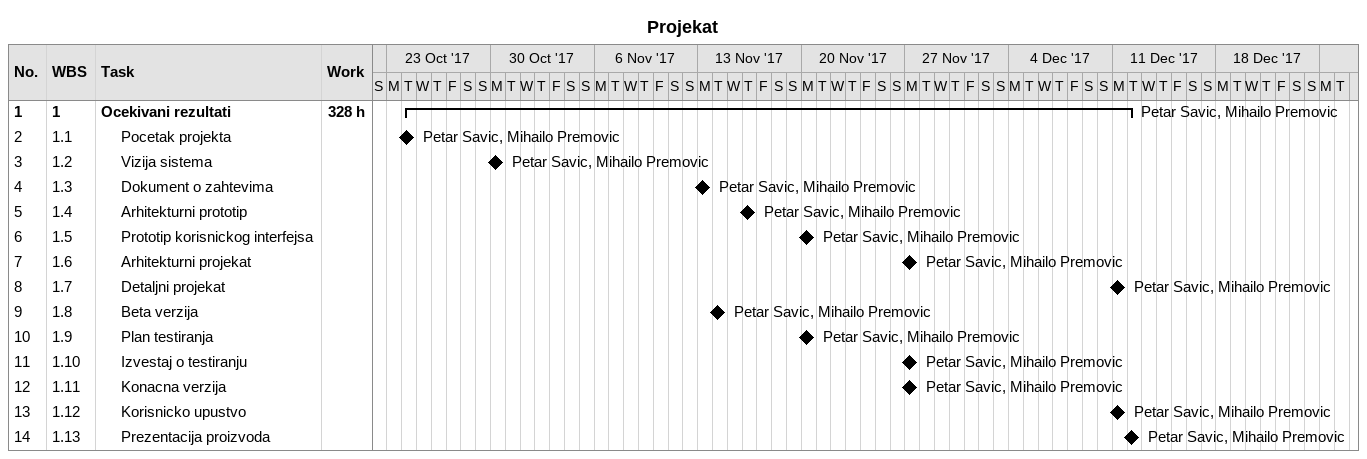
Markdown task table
Projekat

| ID | WBS | Task | Start | Finish | Resources | Work (h) |
|---|---|---|---|---|---|---|
| 1 | 1 | **Ocekivani rezultati** | 2017-10-24 | 2017-12-12 | Petar Savic, Mihailo Premovic | 328 |
| 2 | 1.1 | Pocetak projekta (milestone) | 2017-10-24 | 2017-10-24 | Petar Savic, Mihailo Premovic |  |
| 3 | 1.2 | Vizija sistema (milestone) | 2017-10-30 | 2017-10-30 | Petar Savic, Mihailo Premovic |  |
| 4 | 1.3 | Dokument o zahtevima (milestone) | 2017-11-13 | 2017-11-13 | Petar Savic, Mihailo Premovic |  |
| 5 | 1.4 | Arhitekturni prototip (milestone) | 2017-11-16 | 2017-11-16 | Petar Savic, Mihailo Premovic |  |
| 6 | 1.5 | Prototip korisnickog interfejsa (milestone) | 2017-11-20 | 2017-11-20 | Petar Savic, Mihailo Premovic |  |
| 7 | 1.6 | Arhitekturni projekat (milestone) | 2017-11-27 | 2017-11-27 | Petar Savic, Mihailo Premovic |  |
| 8 | 1.7 | Detaljni projekat (milestone) | 2017-12-11 | 2017-12-11 | Petar Savic, Mihailo Premovic |  |
| 9 | 1.8 | Beta verzija (milestone) | 2017-11-14 | 2017-11-14 | Petar Savic, Mihailo Premovic |  |
| 10 | 1.9 | Plan testiranja (milestone) | 2017-11-20 | 2017-11-20 | Petar Savic, Mihailo Premovic |  |
| 11 | 1.10 | Izvestaj o testiranju (milestone) | 2017-11-27 | 2017-11-27 | Petar Savic, Mihailo Premovic |  |
| 12 | 1.11 | Konacna verzija (milestone) | 2017-11-27 | 2017-11-27 | Petar Savic, Mihailo Premovic |  |
| 13 | 1.12 | Korisnicko upustvo (milestone) | 2017-12-11 | 2017-12-11 | Petar Savic, Mihailo Premovic |  |
| 14 | 1.13 | Prezentacija proizvoda (milestone) | 2017-12-12 | 2017-12-12 | Petar Savic, Mihailo Premovic |  |
